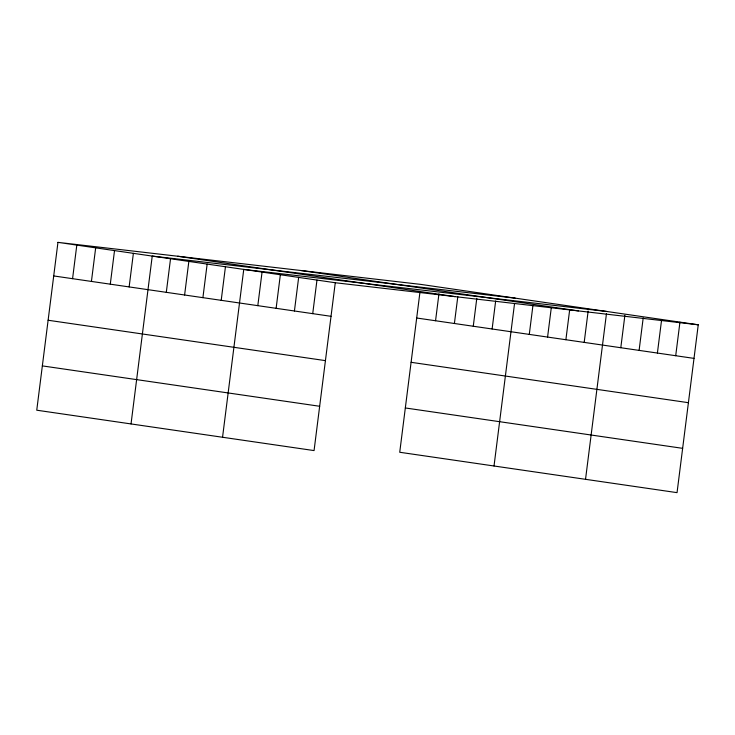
<?xml version="1.0" encoding="UTF-8"?>
<svg xmlns="http://www.w3.org/2000/svg" width="735" height="735" viewBox="0 0 735 735"><rect width="100%" height="100%" fill="white"/><g stroke="black" fill="none" stroke-linecap="round" stroke-linejoin="round"><path stroke-width="1.1" d="M57.955 242.357L36.75 410.204L314.065 450.583L335.27 282.736L57.955 242.357L420.935 284.417L698.25 324.796L677.045 492.643L399.73 452.264L419.942 292.254M72.572 278.684L76.807 245.104M91.425 281.431L95.669 247.851M110.287 284.179L114.522 250.589M129.139 286.926L133.384 253.336M131.032 423.93L152.237 256.083L515.226 298.153M166.303 292.337L170.538 258.748M184.604 295.001L188.849 261.412M202.906 297.666L207.151 264.076M221.207 300.33L225.452 266.75M222.549 437.252L243.754 269.414L606.733 311.475M257.81 305.659L262.055 272.079M276.121 308.323L280.357 274.743M294.423 310.988L298.658 277.407M312.724 313.652L316.969 280.072M435.552 320.745L438.942 293.881M454.405 323.492L457.804 296.628M473.267 326.239L476.804 298.254M492.119 328.986L495.656 301.001M494.021 465.99L514.518 303.748M529.283 334.397L532.958 305.291M547.584 337.062L551.259 307.956M565.886 339.726L569.708 309.499M584.187 342.391L588.147 311.052M585.529 479.321L606.458 313.716M620.799 347.719L624.897 315.26M639.101 350.393L643.198 317.924M657.402 353.057L661.647 319.468M675.704 355.722L679.948 322.132M335.27 282.736L698.25 324.796M301.148 270.535L578.463 310.923M177.741 256.239L455.048 296.618M416.69 318.007L694.005 358.386M53.71 275.937L331.026 316.316M411.095 362.309L688.41 402.688M48.115 320.249L325.43 360.628M405.334 407.962L682.64 448.341M42.345 365.892L319.661 406.271"/></g></svg>
